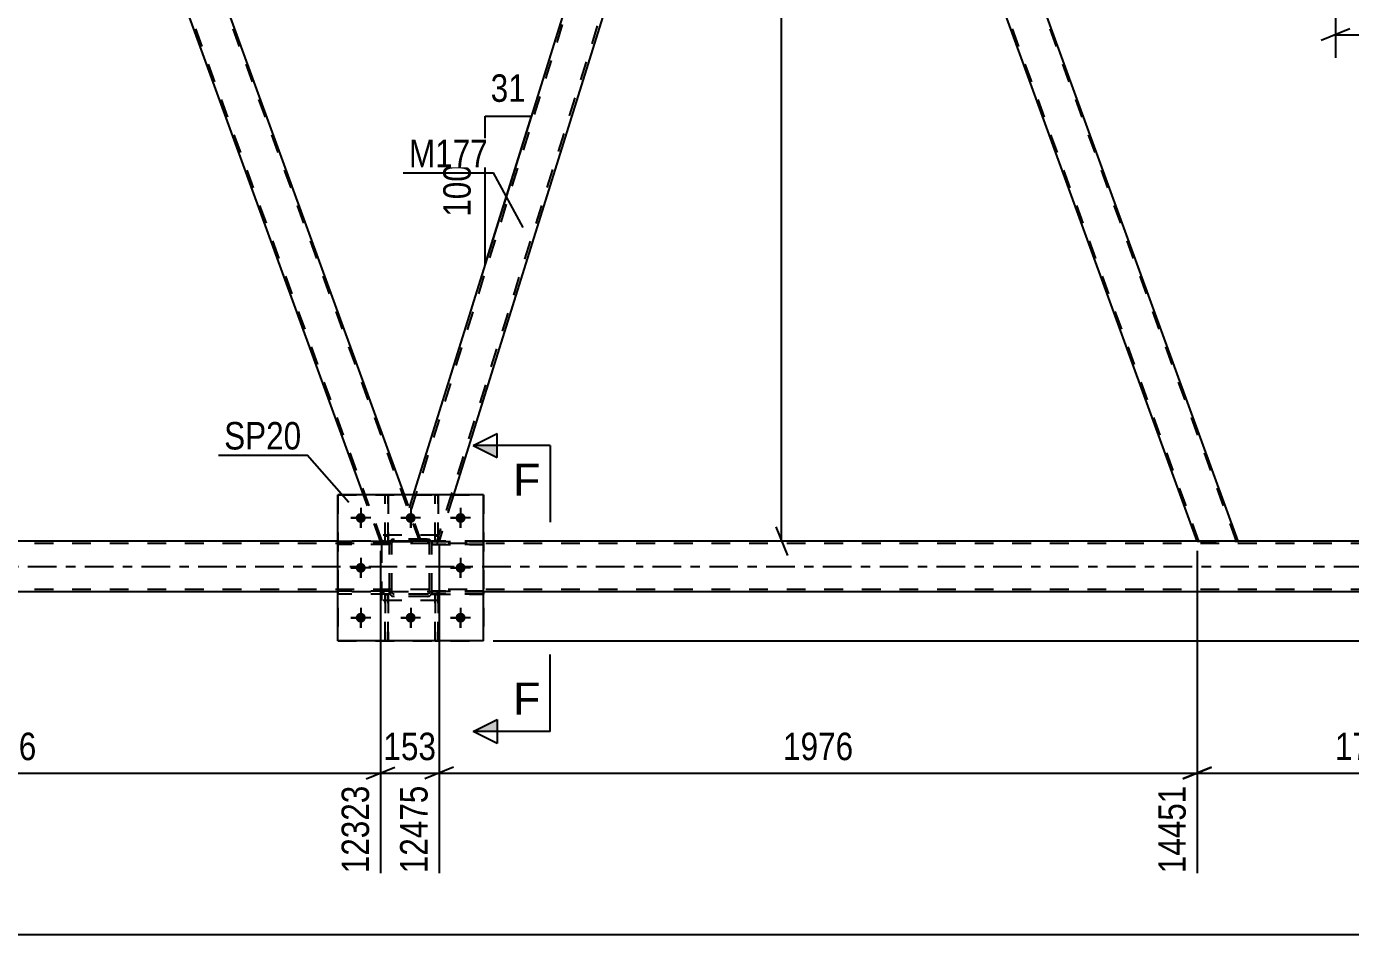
# Model space of a CAD drawing. Header units: millimetres. Extents: x -89 to 752, y -423 to 171.
# Drawn here: x 496.3 to 634.3, y -164.2 to -69.6 of the extents above; entities that cross this region are included whole.
import ezdxf

# ---------------------------------------------------------------- set-up
doc = ezdxf.new("R2010")
doc.units = ezdxf.units.MM
doc.linetypes.add('DXK_LINE_DOT2', pattern=[3.9198, 1.9599, -1.9599])
doc.linetypes.add('DXK_LINE_DOT3', pattern=[5.9187, 2.979, -0.9799, 0.9799, -0.9799])
doc.styles.add('Arial', font='ARIAL.TTF', dxfattribs={"height": 0.2})
doc.styles.add('Arial Narrow', font='ARIALN.TTF', dxfattribs={"height": 0.2})

# ---------------------------------------------------------------- blocks, each defined once
blk = doc.blocks.new('Part-814409316-3749 - 3409')
at = {"color": 7, "linetype": 'DXK_LINE_DOT2'}
for p, q in [((538.86, -123.25), (538.86, -118.4)), ((538.86, -118.4), (539.18, -118.4)), ((539.18, -118.4), (539.18, -123.25)), ((538.86, -122.65), (539.18, -122.65)), ((539.18, -123.25), (538.86, -123.25))]:
    blk.add_line(p, q, dxfattribs=at)
blk = doc.blocks.new('Part-814409316-3585 - 3409')
at = {"color": 7, "linetype": 'DXK_LINE_DOT2'}
for p, q in [((539.18, -128.77), (538.86, -128.77)), ((538.86, -128.77), (538.86, -133.6)), ((538.86, -129.37), (539.18, -129.37)), ((539.18, -133.6), (539.18, -128.77)), ((538.86, -133.6), (539.18, -133.6))]:
    blk.add_line(p, q, dxfattribs=at)
blk = doc.blocks.new('Part-814409316-3627 - 3409')
at = {"color": 2, "linetype": 'Continuous'}
for p, q in [((578.44, -2), (574.18, -2)), ((622.56, -123.22), (578.44, -2)), ((618.3, -123.22), (575.71, -6.2))]:
    blk.add_line(p, q, dxfattribs=at)
at = {"color": 7, "linetype": 'DXK_LINE_DOT2'}
for p, q in [((574.18, -2), (575.71, -6.2)), ((618.47, -123.22), (574.35, -2)), ((622.39, -123.22), (578.27, -2)), ((618.3, -123.22), (622.56, -123.22))]:
    blk.add_line(p, q, dxfattribs=at)
blk = doc.blocks.new('Part-814409316-3581 - 3409')
at = {"color": 7, "linetype": 'DXK_LINE_DOT2'}
for p, q in [((543.91, -128.44), (538.51, -128.44)), ((538.51, -128.44), (538.51, -128.76)), ((538.51, -128.76), (543.91, -128.76)), ((539.11, -128.76), (539.11, -128.44)), ((543.91, -128.76), (543.91, -128.44))]:
    blk.add_line(p, q, dxfattribs=at)
blk = doc.blocks.new('Part-814409316-3582 - 3409')
at = {"color": 7, "linetype": 'DXK_LINE_DOT2'}
for p, q in [((543.91, -123.24), (538.51, -123.24)), ((538.51, -123.24), (538.51, -123.56)), ((538.51, -123.56), (543.91, -123.56)), ((539.11, -123.56), (539.11, -123.24)), ((543.91, -123.56), (543.91, -123.24))]:
    blk.add_line(p, q, dxfattribs=at)
blk = doc.blocks.new('Part-814409316-3588 - 3409')
at = {"color": 2, "linetype": 'Continuous'}
for p, q in [((533.66, -118.4), (533.66, -118.4)), ((533.98, -118.4), (533.66, -118.4)), ((533.98, -118.4), (533.98, -118.4))]:
    blk.add_line(p, q, dxfattribs=at)
at = {"color": 7, "linetype": 'DXK_LINE_DOT2'}
for p, q in [((533.66, -123.25), (533.66, -118.4)), ((533.98, -123.25), (533.98, -118.4)), ((533.66, -122.65), (533.98, -122.65)), ((533.98, -123.25), (533.66, -123.25))]:
    blk.add_line(p, q, dxfattribs=at)
blk = doc.blocks.new('Part-814409316-3591 - 3409')
at = {"color": 2, "linetype": 'Continuous'}
for p, q in [((538.86, -118.4), (538.86, -118.4)), ((539.18, -118.4), (538.86, -118.4)), ((539.18, -118.4), (539.18, -118.4))]:
    blk.add_line(p, q, dxfattribs=at)
at = {"color": 7, "linetype": 'DXK_LINE_DOT2'}
for p, q in [((538.86, -123.25), (538.86, -118.4)), ((539.18, -123.25), (539.18, -118.4)), ((538.86, -122.65), (539.18, -122.65)), ((539.18, -123.25), (538.86, -123.25))]:
    blk.add_line(p, q, dxfattribs=at)
blk = doc.blocks.new('Part-814409316-3592 - 3409')
at = {"color": 7, "linetype": 'DXK_LINE_DOT2'}
for p, q in [((534.11, -128.44), (528.71, -128.44)), ((528.71, -128.76), (528.71, -128.44)), ((534.11, -128.76), (528.71, -128.76)), ((533.51, -128.76), (533.51, -128.44)), ((534.11, -128.44), (534.11, -128.76))]:
    blk.add_line(p, q, dxfattribs=at)
blk = doc.blocks.new('Part-814409316-3593 - 3409')
at = {"color": 7, "linetype": 'DXK_LINE_DOT2'}
for p, q in [((534.11, -123.24), (528.71, -123.24)), ((528.71, -123.56), (528.71, -123.24)), ((534.11, -123.56), (528.71, -123.56)), ((533.51, -123.56), (533.51, -123.24)), ((534.11, -123.24), (534.11, -123.56))]:
    blk.add_line(p, q, dxfattribs=at)
blk = doc.blocks.new('Part-814409316-3598 - 3409')
at = {"color": 7, "linetype": 'DXK_LINE_DOT2'}
for p, q in [((538.51, -123.56), (538.51, -123.24)), ((538.51, -123.24), (543.91, -123.24)), ((543.91, -123.56), (538.51, -123.56)), ((539.11, -123.56), (539.11, -123.24)), ((543.91, -123.24), (543.91, -123.56))]:
    blk.add_line(p, q, dxfattribs=at)
blk = doc.blocks.new('Part-814409316-3603 - 3409')
at = {"color": 2, "linetype": 'Continuous'}
for p, q in [((543.91, -118.4), (528.71, -118.4)), ((528.71, -133.6), (528.71, -118.4)), ((543.91, -133.6), (543.91, -118.4)), ((543.91, -133.6), (528.71, -133.6))]:
    blk.add_line(p, q, dxfattribs=at)
blk = doc.blocks.new('Part-814409316-3604 - 3409')
at = {"color": 7, "linetype": 'DXK_LINE_DOT2'}
for p, q in [((528.71, -118.4), (543.91, -118.4)), ((528.71, -118.4), (528.71, -133.6)), ((543.91, -118.4), (543.91, -133.6)), ((528.71, -133.6), (543.91, -133.6))]:
    blk.add_line(p, q, dxfattribs=at)
blk = doc.blocks.new('Part-814409316-3605 - 3409')
at = {"color": 7, "linetype": 'DXK_LINE_DOT2'}
for p, q in [((538.51, -128.76), (538.51, -128.44)), ((538.51, -128.44), (543.91, -128.44)), ((543.91, -128.76), (538.51, -128.76)), ((539.11, -128.76), (539.11, -128.44)), ((543.91, -128.44), (543.91, -128.76))]:
    blk.add_line(p, q, dxfattribs=at)
blk = doc.blocks.new('Part-814409316-3612 - 3409')
at = {"color": 7, "linetype": 'DXK_LINE_DOT2'}
for p, q in [((534.11, -123.24), (528.71, -123.24)), ((528.71, -123.24), (528.71, -123.56)), ((534.11, -123.56), (528.71, -123.56)), ((533.51, -123.56), (533.51, -123.24)), ((534.11, -123.56), (534.11, -123.24))]:
    blk.add_line(p, q, dxfattribs=at)
blk = doc.blocks.new('Part-814409316-3657 - 3409')
at = {"color": 7, "linetype": 'DXK_LINE_DOT2'}
for p, q in [((573.11, -2), (536.29, -120.12)), ((575.59, -5.88), (539.02, -123.22)), ((575.73, -6.25), (575.71, -6.2)), ((575.73, -6.25), (575.71, -6.2)), ((536.58, -118.4), (536.16, -119.75)), ((540.77, -118.4), (539.27, -123.22)), ((537.42, -123.22), (536.16, -119.75)), ((539.27, -123.22), (537.42, -123.22))]:
    blk.add_line(p, q, dxfattribs=at)
at = {"color": 2, "linetype": 'Continuous'}
for p, q in [((572.86, -2), (536.58, -118.4)), ((574.18, -2), (572.86, -2)), ((575.71, -6.2), (574.18, -2)), ((575.73, -6.25), (540.77, -118.4))]:
    blk.add_line(p, q, dxfattribs=at)
blk = doc.blocks.new('Part-814409316-3674 - 3409')
at = {"color": 7, "linetype": 'DXK_LINE_DOT2'}
for p, q in [((539.31, -122.6), (533.31, -122.6)), ((533.31, -129.4), (533.31, -122.6)), ((539.31, -129.4), (539.31, -122.6)), ((539.31, -129.4), (533.31, -129.4))]:
    blk.add_line(p, q, dxfattribs=at)
blk = doc.blocks.new('Part-814409316-3675 - 3409')
at = {"color": 7, "linetype": 'DXK_LINE_DOT2'}
for p, q in [((539.31, -122.6), (533.31, -122.6)), ((533.31, -129.4), (533.31, -122.6)), ((539.31, -129.4), (539.31, -122.6)), ((539.31, -129.4), (533.31, -129.4))]:
    blk.add_line(p, q, dxfattribs=at)
blk = doc.blocks.new('Part-814409316-3676 - 3409')
at = {"color": 7, "linetype": 'DXK_LINE_DOT2'}
for p, q in [((534.11, -123.48), (534.14, -123.3)), ((534.14, -123.3), (534.11, -123.48)), ((534.11, -128.52), (534.11, -123.48)), ((534.35, -123.48), (534.36, -123.39)), ((534.35, -128.52), (534.35, -123.48)), ((534.36, -123.39), (534.42, -123.31)), ((534.4, -123.04), (534.59, -123)), ((534.59, -123), (534.4, -123.04)), ((534.42, -123.31), (534.49, -123.26)), ((534.49, -123.26), (534.59, -123.24)), ((538.03, -123), (534.59, -123)), ((534.59, -123.24), (538.03, -123.24)), ((538.03, -123), (538.21, -123.04)), ((538.21, -123.04), (538.03, -123)), ((538.03, -123.24), (538.12, -123.26)), ((538.12, -123.26), (538.2, -123.31)), ((538.2, -123.31), (538.25, -123.39)), ((538.25, -123.39), (538.27, -123.48)), ((538.27, -128.52), (538.27, -123.48)), ((538.47, -123.3), (538.51, -123.48)), ((538.51, -123.48), (538.47, -123.3)), ((538.51, -128.52), (538.51, -123.48)), ((534.14, -128.71), (534.11, -128.52)), ((534.11, -128.52), (534.14, -128.71)), ((534.36, -128.62), (534.35, -128.52)), ((534.42, -128.69), (534.36, -128.62)), ((534.59, -129), (534.4, -128.97)), ((534.4, -128.97), (534.59, -129)), ((534.49, -128.75), (534.42, -128.69)), ((534.59, -128.76), (534.49, -128.75)), ((538.03, -128.76), (534.59, -128.76)), ((538.03, -129), (534.59, -129)), ((538.12, -128.75), (538.03, -128.76)), ((538.21, -128.97), (538.03, -129)), ((538.03, -129), (538.21, -128.97)), ((538.2, -128.69), (538.12, -128.75)), ((538.25, -128.62), (538.2, -128.69)), ((538.27, -128.52), (538.25, -128.62)), ((538.51, -128.52), (538.47, -128.71)), ((538.47, -128.71), (538.51, -128.52))]:
    blk.add_line(p, q, dxfattribs=at)
at = {"color": 7, "linetype": 'DXK_LINE_DOT3'}
blk.add_line((536.31, -126), (536.31, -126), dxfattribs=at)
at = {"color": 7, "linetype": 'DXK_LINE_DOT2'}
for centre, start, end in [((534.59, -123.48), 112.5, 157.5), ((534.59, -123.48), 112.5, 157.5), ((538.03, -123.48), 22.5, 67.5), ((538.03, -123.48), 22.5, 67.5), ((534.59, -128.52), 202.5, 247.5), ((534.59, -128.52), 202.5, 247.5), ((538.03, -128.52), 292.5, 337.5), ((538.03, -128.52), 292.5, 337.5)]:
    blk.add_arc(centre, 0.48, start, end, dxfattribs=at)
blk = doc.blocks.new('Part-814409316-3682 - 3409')
at = {"color": 7, "linetype": 'DXK_LINE_DOT2'}
for p, q in [((644.1, -123.46), (41.08, -123.46)), ((543.91, -123.22), (528.71, -123.22)), ((644.1, -128.26), (40.29, -128.26)), ((543.91, -128.5), (528.71, -128.5))]:
    blk.add_line(p, q, dxfattribs=at)
at = {"color": 2, "linetype": 'Continuous'}
for p, q in [((528.71, -123.22), (373.64, -123.22)), ((644.1, -123.22), (543.91, -123.22)), ((528.71, -128.5), (373.64, -128.5)), ((644.1, -128.5), (543.91, -128.5))]:
    blk.add_line(p, q, dxfattribs=at)
at = {"color": 7, "linetype": 'DXK_LINE_DOT3'}
blk.add_line((40.68, -125.86), (644.1, -125.86), dxfattribs=at)
blk = doc.blocks.new('Part-814409316-3712 - 3409')
at = {"color": 7, "linetype": 'DXK_LINE_DOT2'}
for p, q in [((534.11, -128.44), (528.71, -128.44)), ((528.71, -128.44), (528.71, -128.76)), ((534.11, -128.76), (528.71, -128.76)), ((533.51, -128.76), (533.51, -128.44)), ((534.11, -128.76), (534.11, -128.44))]:
    blk.add_line(p, q, dxfattribs=at)
blk = doc.blocks.new('Part-814409316-3722 - 3409')
at = {"color": 2, "linetype": 'Continuous'}
for p, q in [((493.3, -2), (489.05, -2)), ((535.67, -118.4), (493.3, -2)), ((531.41, -118.4), (490.57, -6.2))]:
    blk.add_line(p, q, dxfattribs=at)
at = {"color": 7, "linetype": 'DXK_LINE_DOT2'}
for p, q in [((489.05, -2), (490.57, -6.2)), ((533.34, -123.22), (489.22, -2)), ((537.25, -123.22), (493.13, -2)), ((533.17, -123.22), (531.41, -118.4)), ((537.42, -123.22), (535.67, -118.4)), ((537.42, -123.22), (533.17, -123.22))]:
    blk.add_line(p, q, dxfattribs=at)
blk = doc.blocks.new('Part-814409316-3734 - 3409')
at = {"color": 7, "linetype": 'DXK_LINE_DOT2'}
for p, q in [((534.11, -123.48), (534.14, -123.3)), ((534.14, -123.3), (534.11, -123.48)), ((534.11, -128.52), (534.11, -123.48)), ((534.35, -123.48), (534.36, -123.39)), ((534.35, -128.52), (534.35, -123.48)), ((534.36, -123.39), (534.42, -123.31)), ((534.4, -123.04), (534.59, -123)), ((534.59, -123), (534.4, -123.04)), ((534.42, -123.31), (534.49, -123.26)), ((534.49, -123.26), (534.59, -123.24)), ((538.03, -123), (534.59, -123)), ((534.59, -123.24), (538.03, -123.24)), ((538.03, -123), (538.21, -123.04)), ((538.21, -123.04), (538.03, -123)), ((538.03, -123.24), (538.12, -123.26)), ((538.12, -123.26), (538.2, -123.31)), ((538.2, -123.31), (538.25, -123.39)), ((538.25, -123.39), (538.27, -123.48)), ((538.27, -128.52), (538.27, -123.48)), ((538.47, -123.3), (538.51, -123.48)), ((538.51, -123.48), (538.47, -123.3)), ((538.51, -128.52), (538.51, -123.48)), ((534.14, -128.71), (534.11, -128.52)), ((534.11, -128.52), (534.14, -128.71)), ((534.36, -128.62), (534.35, -128.52)), ((534.42, -128.69), (534.36, -128.62)), ((534.59, -129), (534.4, -128.97)), ((534.4, -128.97), (534.59, -129)), ((534.49, -128.75), (534.42, -128.69)), ((534.59, -128.76), (534.49, -128.75)), ((538.03, -128.76), (534.59, -128.76)), ((538.03, -129), (534.59, -129)), ((538.12, -128.75), (538.03, -128.76)), ((538.21, -128.97), (538.03, -129)), ((538.03, -129), (538.21, -128.97)), ((538.2, -128.69), (538.12, -128.75)), ((538.25, -128.62), (538.2, -128.69)), ((538.27, -128.52), (538.25, -128.62)), ((538.51, -128.52), (538.47, -128.71)), ((538.47, -128.71), (538.51, -128.52))]:
    blk.add_line(p, q, dxfattribs=at)
at = {"color": 7, "linetype": 'DXK_LINE_DOT3'}
blk.add_line((536.31, -126), (536.31, -126), dxfattribs=at)
at = {"color": 7, "linetype": 'DXK_LINE_DOT2'}
for centre, start, end in [((534.59, -123.48), 112.5, 157.5), ((534.59, -123.48), 112.5, 157.5), ((538.03, -123.48), 22.5, 67.5), ((538.03, -123.48), 22.5, 67.5), ((534.59, -128.52), 202.5, 247.5), ((534.59, -128.52), 202.5, 247.5), ((538.03, -128.52), 292.5, 337.5), ((538.03, -128.52), 292.5, 337.5)]:
    blk.add_arc(centre, 0.48, start, end, dxfattribs=at)
blk = doc.blocks.new('Part-814409316-3752 - 3409')
at = {"color": 7, "linetype": 'DXK_LINE_DOT2'}
for p, q in [((533.66, -123.25), (533.66, -118.4)), ((533.66, -118.4), (533.98, -118.4)), ((533.98, -118.4), (533.98, -123.25)), ((533.66, -122.65), (533.98, -122.65)), ((533.98, -123.25), (533.66, -123.25))]:
    blk.add_line(p, q, dxfattribs=at)
blk = doc.blocks.new('Part-814409316-3755 - 3409')
at = {"color": 7, "linetype": 'DXK_LINE_DOT2'}
for p, q in [((538.86, -133.6), (538.86, -128.77)), ((538.86, -128.77), (539.18, -128.77)), ((538.86, -129.37), (539.18, -129.37)), ((539.18, -128.77), (539.18, -133.6)), ((539.18, -133.6), (538.86, -133.6))]:
    blk.add_line(p, q, dxfattribs=at)
blk = doc.blocks.new('Part-814409316-3758 - 3409')
at = {"color": 7, "linetype": 'DXK_LINE_DOT2'}
for p, q in [((533.66, -133.6), (533.66, -128.77)), ((533.66, -128.77), (533.98, -128.77)), ((533.66, -129.37), (533.98, -129.37)), ((533.98, -128.77), (533.98, -133.6)), ((533.98, -133.6), (533.66, -133.6))]:
    blk.add_line(p, q, dxfattribs=at)
blk = doc.blocks.new('Part-814409316-3778 - 3409')
at = {"color": 7, "linetype": 'DXK_LINE_DOT2'}
for p, q in [((533.98, -128.77), (533.66, -128.77)), ((533.66, -128.77), (533.66, -133.6)), ((533.66, -129.37), (533.98, -129.37)), ((533.98, -133.6), (533.98, -128.77)), ((533.66, -133.6), (533.98, -133.6))]:
    blk.add_line(p, q, dxfattribs=at)
blk = doc.blocks.new('Bolt-814409316-3779 - 3409')
at = {"linetype": 'Continuous'}
for points in [[(531.63, -120.8, -1), (530.59, -120.8, -1)], [(536.83, -120.8, -1), (535.79, -120.8, -1)], [(542.03, -120.8, -1), (540.99, -120.8, -1)], [(531.63, -126, -1), (530.59, -126, -1)], [(542.03, -126, -1), (540.99, -126, -1)], [(531.63, -131.2, -1), (530.59, -131.2, -1)], [(536.83, -131.2, -1), (535.79, -131.2, -1)], [(542.03, -131.2, -1), (540.99, -131.2, -1)]]:
    blk.add_hatch(color=1, dxfattribs=at).paths.add_polyline_path(points)
at = {"color": 1, "linetype": 'Continuous'}
for p, q in [((531.11, -119.76), (531.11, -121.84)), ((536.31, -119.76), (536.31, -121.84)), ((541.51, -119.76), (541.51, -121.84)), ((532.15, -120.8), (530.07, -120.8)), ((537.35, -120.8), (535.27, -120.8)), ((542.55, -120.8), (540.47, -120.8)), ((531.11, -124.96), (531.11, -127.04)), ((541.51, -124.96), (541.51, -127.04)), ((532.15, -126), (530.07, -126)), ((542.55, -126), (540.47, -126)), ((531.11, -130.16), (531.11, -132.24)), ((536.31, -130.16), (536.31, -132.24)), ((541.51, -130.16), (541.51, -132.24)), ((532.15, -131.2), (530.07, -131.2)), ((537.35, -131.2), (535.27, -131.2)), ((542.55, -131.2), (540.47, -131.2))]:
    blk.add_line(p, q, dxfattribs=at)
blk = doc.blocks.new('Bolt-814409316-3780 - 3409')
at = {"color": 1, "linetype": 'Continuous'}
for p, q in [((531.11, -119.76), (531.11, -120.46)), ((536.31, -119.76), (536.31, -120.46)), ((541.51, -119.76), (541.51, -120.46)), ((530.07, -120.8), (530.76, -120.8)), ((531.11, -121.84), (531.11, -121.15)), ((532.15, -120.8), (531.45, -120.8)), ((535.27, -120.8), (535.96, -120.8)), ((536.31, -121.84), (536.31, -121.15)), ((537.35, -120.8), (536.65, -120.8)), ((540.47, -120.8), (541.16, -120.8)), ((541.51, -121.84), (541.51, -121.15)), ((542.55, -120.8), (541.85, -120.8)), ((531.11, -124.96), (531.11, -125.66)), ((541.51, -124.96), (541.51, -125.66)), ((530.07, -126), (530.76, -126)), ((531.11, -127.04), (531.11, -126.35)), ((532.15, -126), (531.45, -126)), ((540.47, -126), (541.16, -126)), ((541.51, -127.04), (541.51, -126.35)), ((542.55, -126), (541.85, -126)), ((531.11, -130.16), (531.11, -130.86)), ((536.31, -130.16), (536.31, -130.86)), ((541.51, -130.16), (541.51, -130.86)), ((530.07, -131.2), (530.76, -131.2)), ((531.11, -132.24), (531.11, -131.55)), ((532.15, -131.2), (531.45, -131.2)), ((535.27, -131.2), (535.96, -131.2)), ((536.31, -132.24), (536.31, -131.55)), ((537.35, -131.2), (536.65, -131.2)), ((540.47, -131.2), (541.16, -131.2)), ((541.51, -132.24), (541.51, -131.55)), ((542.55, -131.2), (541.85, -131.2))]:
    blk.add_line(p, q, dxfattribs=at)
blk = doc.blocks.new('StraightDimension-814409316-13880 - 3409')
at = {"color": 7, "linetype": 'Continuous'}
for p, q in [((533.17, -124.22), (533.17, -157.84)), ((539.27, -124.22), (539.27, -157.84)), ((531.67, -148), (534.67, -146.8)), ((533.17, -147.4), (539.27, -147.4)), ((540.77, -146.8), (537.77, -148))]:
    blk.add_line(p, q, dxfattribs=at)
at = {"color": 0}
blk.add_wipeout([(539.56, -146.65), (539.56, -142.45), (532.87, -142.45), (532.87, -146.65)], dxfattribs=at)
at = {"color": 0, "linetype": 'Continuous'}
blk.add_wipeout([(538.67, -148.1), (534.47, -148.1), (534.47, -158.44), (538.67, -158.44)], dxfattribs=at)
at = {"color": 3, "style": 'Arial Narrow'}
blk.add_text('153', height=2.863, dxfattribs=at).set_placement((533.47, -146.05))
at = {"color": 3, "linetype": 'Continuous', "style": 'Arial Narrow'}
blk.add_text('12475', height=2.863, rotation=90.0002, dxfattribs=at).set_placement((538.07, -157.84))
blk = doc.blocks.new('StraightDimension-814409316-5088 - 3409')
at = {"color": 7, "linetype": 'Continuous'}
for p, q in [((575.58, -3.5), (574.38, -0.5)), ((595.41, -2), (572.13, -2)), ((574.98, -123.22), (574.98, -2)), ((574.38, -121.72), (575.58, -124.72)), ((594.54, -123.22), (572.13, -123.22))]:
    blk.add_line(p, q, dxfattribs=at)
at = {"color": 0}
blk.add_wipeout([(574.23, -58.35), (570.03, -58.35), (570.03, -66.87), (574.23, -66.87)], dxfattribs=at)
at = {"color": 3, "style": 'Arial Narrow'}
blk.add_text('3031', height=2.863, rotation=90.0002, dxfattribs=at).set_placement((573.63, -66.27))
blk = doc.blocks.new('StraightDimension-814409316-13878 - 3409')
at = {"color": 7, "linetype": 'Continuous'}
for p, q in [((618.3, -124.22), (618.3, -157.84)), ((654.32, -129.5), (654.32, -157.84)), ((619.8, -146.8), (616.8, -148)), ((618.3, -147.4), (654.32, -147.4)), ((652.82, -148), (655.82, -146.8))]:
    blk.add_line(p, q, dxfattribs=at)
at = {"color": 0}
blk.add_wipeout([(640.57, -146.65), (640.57, -142.45), (632.06, -142.45), (632.06, -146.65)], dxfattribs=at)
at = {"color": 3, "style": 'Arial Narrow'}
blk.add_text('1791', height=2.863, dxfattribs=at).set_placement((632.66, -146.05))
at = {"color": 0, "linetype": 'Continuous'}
blk.add_wipeout([(653.72, -148.1), (649.52, -148.1), (649.52, -158.44), (653.72, -158.44)], dxfattribs=at)
at = {"color": 3, "linetype": 'Continuous', "style": 'Arial Narrow'}
blk.add_text('16242', height=2.863, rotation=90.0002, dxfattribs=at).set_placement((653.12, -157.84))
blk = doc.blocks.new('StraightDimension-814409316-4640 - 3409')
at = {"color": 7, "linetype": 'Continuous'}
blk.add_line((-0.64, -164.23), (654.96, -164.23), dxfattribs=at)
blk = doc.blocks.new('AngleDimension-814409316-3917 - 3409')
at = {"color": 7, "linetype": 'Continuous'}
for p, q in [((544.07, -78.91), (548.89, -78.91)), ((544.07, -94.38), (548.89, -78.91)), ((544.07, -94.38), (544.07, -78.91)), ((544.09, -94.32), (544.07, -94.38))]:
    blk.add_line(p, q, dxfattribs=at)
at = {"color": 0}
for points in [[(548.91, -78.01), (548.91, -73.81), (544.05, -73.81), (544.05, -78.01)], [(543.17, -83.3), (538.97, -83.3), (538.97, -89.99), (543.17, -89.99)]]:
    blk.add_wipeout(points, dxfattribs=at)
at = {"color": 3, "style": 'Arial Narrow'}
blk.add_text('31', height=2.863, dxfattribs=at).set_placement((544.65, -77.41))
blk.add_text('100', height=2.863, rotation=90.0002, dxfattribs=at).set_placement((542.57, -89.39))
blk = doc.blocks.new('StraightDimension-814409316-13881 - 3409')
at = {"color": 7, "linetype": 'Continuous'}
for p, q in [((454.13, -124.22), (454.13, -157.84)), ((533.17, -124.22), (533.17, -157.84)), ((455.63, -146.8), (452.63, -148)), ((454.13, -147.4), (533.17, -147.4)), ((531.67, -148), (534.67, -146.8))]:
    blk.add_line(p, q, dxfattribs=at)
at = {"color": 0}
blk.add_wipeout([(497.91, -146.65), (497.91, -142.45), (489.39, -142.45), (489.39, -146.65)], dxfattribs=at)
at = {"color": 3, "style": 'Arial Narrow'}
blk.add_text('1976', height=2.863, dxfattribs=at).set_placement((489.99, -146.05))
at = {"color": 0, "linetype": 'Continuous'}
blk.add_wipeout([(532.57, -148.1), (528.37, -148.1), (528.37, -158.44), (532.57, -158.44)], dxfattribs=at)
at = {"color": 3, "linetype": 'Continuous', "style": 'Arial Narrow'}
blk.add_text('12323', height=2.863, rotation=90.0002, dxfattribs=at).set_placement((531.97, -157.84))
blk = doc.blocks.new('StraightDimension-814409316-4290 - 3409')
at = {"color": 7, "linetype": 'Continuous'}
blk.add_line((544.91, -133.6), (685.56, -133.6), dxfattribs=at)
blk = doc.blocks.new('StraightDimension-814409316-4629 - 3409')
at = {"color": 7, "linetype": 'Continuous'}
for p, q in [((632.7, -3), (632.7, -72.81)), ((654.32, -122.22), (654.32, -67.56)), ((634.2, -69.81), (631.2, -71.01)), ((652.82, -71.01), (655.82, -69.81)), ((632.7, -70.41), (654.32, -70.41))]:
    blk.add_line(p, q, dxfattribs=at)
at = {"color": 0}
blk.add_wipeout([(647.77, -69.66), (647.77, -65.46), (639.26, -65.46), (639.26, -69.66)], dxfattribs=at)
at = {"color": 3, "style": 'Arial Narrow'}
blk.add_text('1431', height=2.863, dxfattribs=at).set_placement((639.86, -69.06))
blk = doc.blocks.new('StraightDimension-814409316-13879 - 3409')
at = {"color": 7, "linetype": 'Continuous'}
for p, q in [((539.27, -124.22), (539.27, -157.84)), ((618.3, -124.22), (618.3, -157.84)), ((540.77, -146.8), (537.77, -148)), ((539.27, -147.4), (618.3, -147.4)), ((616.8, -148), (619.8, -146.8))]:
    blk.add_line(p, q, dxfattribs=at)
at = {"color": 0}
blk.add_wipeout([(583.04, -146.65), (583.04, -142.45), (574.53, -142.45), (574.53, -146.65)], dxfattribs=at)
at = {"color": 3, "style": 'Arial Narrow'}
blk.add_text('1976', height=2.863, dxfattribs=at).set_placement((575.13, -146.05))
at = {"color": 0, "linetype": 'Continuous'}
blk.add_wipeout([(617.7, -148.1), (613.5, -148.1), (613.5, -158.44), (617.7, -158.44)], dxfattribs=at)
at = {"color": 3, "linetype": 'Continuous', "style": 'Arial Narrow'}
blk.add_text('14451', height=2.863, rotation=90.0002, dxfattribs=at).set_placement((617.1, -157.84))
blk = doc.blocks.new('Mark-814409316-3599 - 3409')
at = {"color": 0}
blk.add_wipeout([(524.91, -113.66), (524.91, -110.66), (516.87, -110.66), (516.87, -113.66)], dxfattribs=at)
blk.add_wipeout([(524.91, -113.66), (524.91, -110.66), (516.87, -110.66), (516.87, -113.66)], dxfattribs=at)
at = {"color": 30, "linetype": 'Continuous'}
for p in [(516.27, -114.26), (529.86, -119.2)]:
    blk.add_line(p, (525.51, -114.26), dxfattribs=at)
at = {"color": 3, "style": 'Arial Narrow'}
blk.add_text('SP20', height=2.863, dxfattribs=at).set_placement((516.87, -113.66))
blk = doc.blocks.new('Mark-814409316-3653 - 3409')
at = {"color": 0}
blk.add_wipeout([(544.35, -84.23), (544.35, -81.23), (536.13, -81.23), (536.13, -84.23)], dxfattribs=at)
blk.add_wipeout([(544.35, -84.23), (544.35, -81.23), (536.13, -81.23), (536.13, -84.23)], dxfattribs=at)
at = {"color": 30, "linetype": 'Continuous'}
for p in [(535.53, -84.83), (548.03, -90.5)]:
    blk.add_line(p, (544.95, -84.83), dxfattribs=at)
at = {"color": 3, "style": 'Arial Narrow'}
blk.add_text('M177', height=2.863, dxfattribs=at).set_placement((536.13, -84.23))
blk = doc.blocks.new('SectionMark-814409316-5135 - 3409')
at = {"linetype": 'Continuous'}
for points in [[(545.34, -113.24), (545.34, -114.49), (542.84, -113.24)], [(545.34, -141.8), (545.34, -143.05), (542.84, -143.05)]]:
    blk.add_hatch(color=6, dxfattribs=at).paths.add_polyline_path(points)
at = {"color": 6, "linetype": 'Continuous'}
for p, q in [((542.84, -113.24), (545.34, -111.99)), ((545.34, -114.49), (545.34, -111.99)), ((550.84, -113.24), (542.84, -113.24)), ((542.84, -113.24), (545.34, -114.49)), ((550.84, -113.24), (550.84, -121.24)), ((550.84, -143.05), (550.84, -135.05)), ((542.84, -143.05), (545.34, -141.8)), ((545.34, -141.8), (545.34, -144.3)), ((550.84, -143.05), (542.84, -143.05)), ((545.34, -144.3), (542.84, -143.05))]:
    blk.add_line(p, q, dxfattribs=at)
at = {"color": 0, "linetype": 'Continuous'}
for points in [[(549.84, -118.49), (549.84, -114.99), (546.99, -114.99), (546.99, -118.49)], [(549.84, -141.3), (549.84, -137.8), (546.99, -137.8), (546.99, -141.3)]]:
    blk.add_wipeout(points, dxfattribs=at)
at = {"color": 3, "linetype": 'Continuous', "style": 'Arial'}
for p in [(546.99, -118.49), (546.99, -141.3)]:
    blk.add_text('F', height=3.34, dxfattribs=at).set_placement(p)

msp = doc.modelspace()

# ---------------------------------------------------------------- block references
for name in ['Part-814409316-3722 - 3409', 'Part-814409316-3657 - 3409', 'Part-814409316-3627 - 3409', 'Part-814409316-3603 - 3409', 'Part-814409316-3604 - 3409', 'Part-814409316-3588 - 3409', 'Part-814409316-3752 - 3409', 'Part-814409316-3749 - 3409', 'Part-814409316-3591 - 3409', 'Bolt-814409316-3779 - 3409', 'Bolt-814409316-3780 - 3409', 'Part-814409316-3674 - 3409', 'Part-814409316-3675 - 3409', 'Part-814409316-3682 - 3409', 'Part-814409316-3593 - 3409', 'Part-814409316-3612 - 3409', 'Part-814409316-3676 - 3409', 'Part-814409316-3734 - 3409', 'Part-814409316-3582 - 3409', 'Part-814409316-3598 - 3409', 'Part-814409316-3592 - 3409', 'Part-814409316-3712 - 3409', 'Part-814409316-3758 - 3409', 'Part-814409316-3778 - 3409', 'Part-814409316-3581 - 3409', 'Part-814409316-3605 - 3409', 'Part-814409316-3585 - 3409', 'Part-814409316-3755 - 3409']:
    msp.add_blockref(name, (0, 0))

# ---------------------------------------------------------------- next in the draw order: block references
for name in ['StraightDimension-814409316-5088 - 3409', 'StraightDimension-814409316-13880 - 3409', 'StraightDimension-814409316-13878 - 3409']:
    msp.add_blockref(name, (0, 0))

# ---------------------------------------------------------------- next in the draw order: block references
msp.add_blockref('StraightDimension-814409316-4640 - 3409', (0, 0))

# ---------------------------------------------------------------- next in the draw order: block references
for name in ['AngleDimension-814409316-3917 - 3409', 'Mark-814409316-3599 - 3409', 'StraightDimension-814409316-13881 - 3409']:
    msp.add_blockref(name, (0, 0))

# ---------------------------------------------------------------- next in the draw order: block references
msp.add_blockref('StraightDimension-814409316-4290 - 3409', (0, 0))

# ---------------------------------------------------------------- next in the draw order: block references
for name in ['StraightDimension-814409316-4629 - 3409', 'Mark-814409316-3653 - 3409', 'StraightDimension-814409316-13879 - 3409']:
    msp.add_blockref(name, (0, 0))

# ---------------------------------------------------------------- next in the draw order: block references
msp.add_blockref('SectionMark-814409316-5135 - 3409', (0, 0))

doc.saveas('drawing.dxf')
